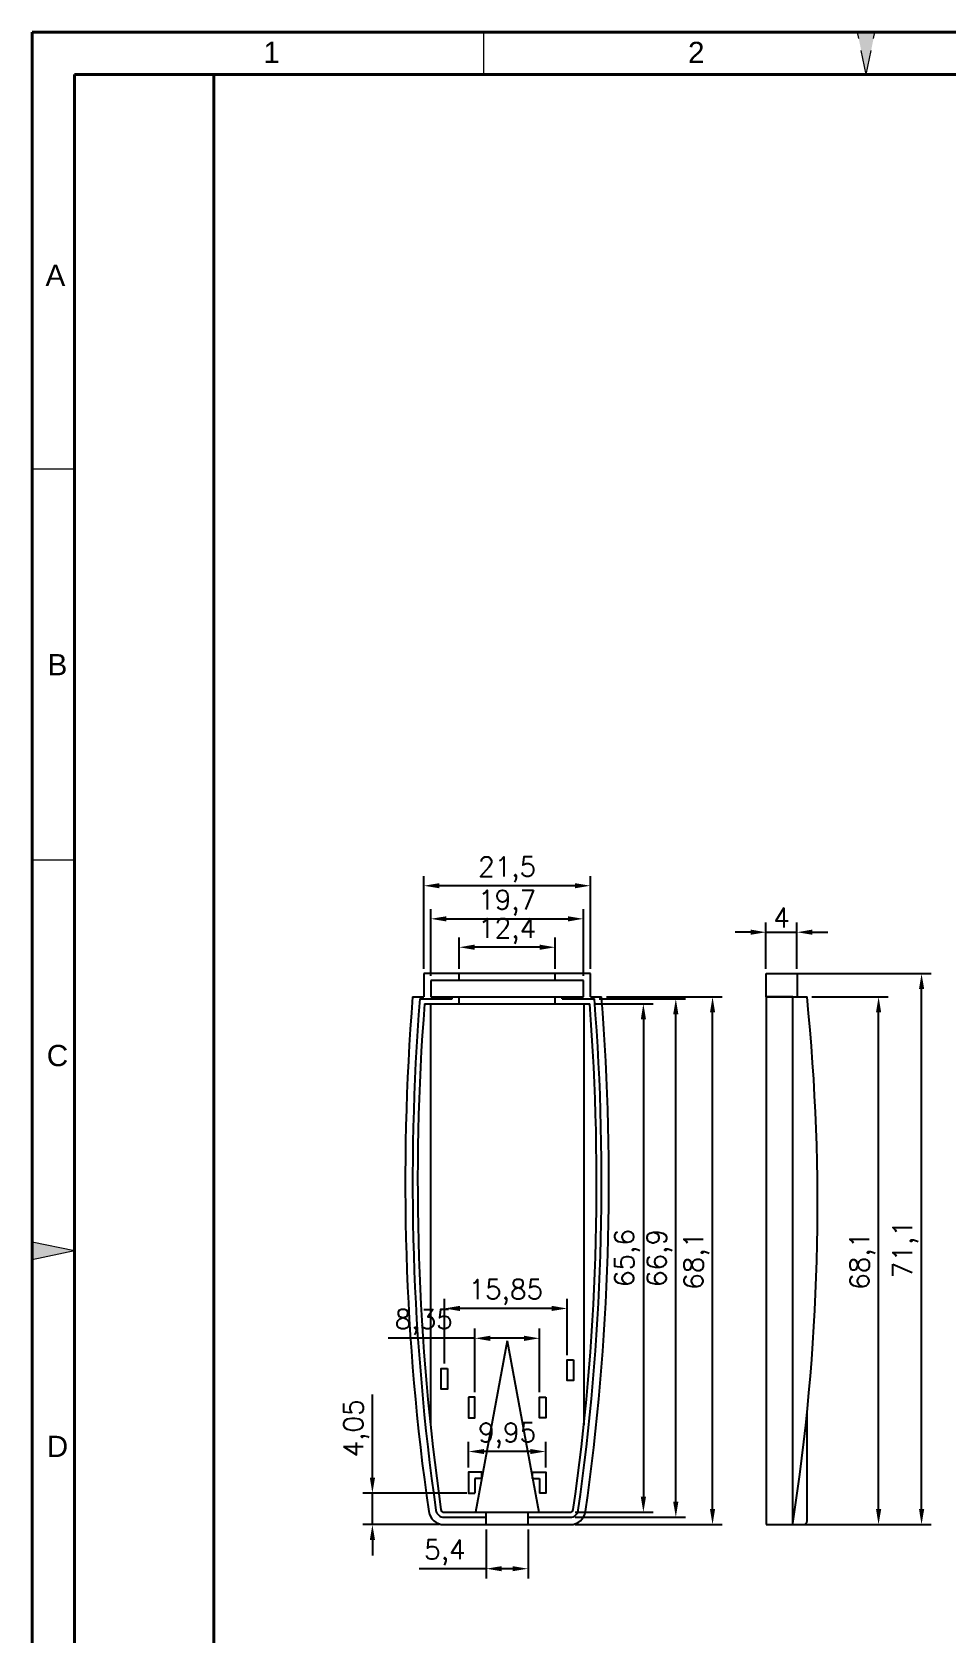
# Model space of a CAD drawing. Header units: millimetres. Extents: x 35339 to 35554, y -471 to -157.
# Drawn here: x 35338.7 to 35456.9, y -363.5 to -156.7 of the extents above; entities that cross this region are included whole.
import ezdxf
from ezdxf.enums import TextEntityAlignment as Align

# ---------------------------------------------------------------- set-up
doc = ezdxf.new("R2010")
doc.units = ezdxf.units.MM
doc.linetypes.add('ACAD_ISO10W100', pattern=[18, 12, -3, 0, -3])
doc.linetypes.add('HIDDEN2', pattern=[4.7625, 3.175, -1.5875])
for name, color, linetype, lineweight in [('dim', 82, 'Continuous', 9), ('图层1', 7, 'ACAD_ISO10W100', 15), ('图层4', 7, 'Continuous', 40), ('图层5', 7, 'HIDDEN2', 15)]:
    doc.layers.add(name, color=color, linetype=linetype, lineweight=lineweight)
doc.layers.add('尺寸线', color=7, linetype='Continuous')
doc.styles.get("Standard").update_dxf_attribs({"font": 'txt', "bigfont": 'gbcbig.shx'})
doc.styles.add('样式 3', font='arial.ttf', dxfattribs={"height": 3.8})
doc.dimstyles.new('ISO-25', dxfattribs={"dimtxt": 2.5, "dimasz": 2.5, "dimexe": 1.25, "dimexo": 0.625, "dimtad": 1, "dimtxsty": 'Standard', "dimcen": 2.5, "dimadec": 0, "dimazin": 0, "dimtfac": 1, "dimtmove": 0, "dimatfit": 3, "dimfxl": 0, "dimarcsym": 0})

# ---------------------------------------------------------------- blocks, each defined once
blk = doc.blocks.new('*D2739')
at = {"layer": 'Defpoints', "color": 0, "transparency": 16777216}
for p in [(35412.21, -281.19), (35426.53, -281.19), (35408.16, -349.29)]:
    blk.add_point(p, dxfattribs=at)
at = {"layer": 'dim', "color": 0, "lineweight": -2, "transparency": 16777216}
for p, q in [((35412.84, -281.19), (35427.78, -281.19)), ((35426.53, -347.29), (35426.53, -283.19)), ((35408.78, -349.29), (35427.78, -349.29))]:
    blk.add_line(p, q, dxfattribs=at)
at = {"layer": 'dim', "color": 0, "transparency": 16777216}
for points in [[(35426.2, -283.19), (35426.86, -283.19), (35426.53, -281.19)], [(35426.2, -347.29), (35426.86, -347.29), (35426.53, -349.29)]]:
    blk.add_solid(points, dxfattribs=at)
at = {"layer": 'dim', "color": 0, "transparency": 16777216, "insert": (35424.45, -315.24), "char_height": 2.5, "attachment_point": 5, "rotation": 90}
blk.add_mtext('68,1', dxfattribs=at)
blk = doc.blocks.new('*D2740')
at = {"layer": 'Defpoints', "color": 0, "transparency": 16777216}
for p in [(35411.28, -281.44), (35421.79, -281.44), (35408.16, -348.34)]:
    blk.add_point(p, dxfattribs=at)
at = {"layer": 'dim', "color": 0, "lineweight": -2, "transparency": 16777216}
for p, q in [((35411.9, -281.44), (35423.04, -281.44)), ((35421.79, -346.34), (35421.79, -283.44)), ((35408.78, -348.34), (35423.04, -348.34))]:
    blk.add_line(p, q, dxfattribs=at)
at = {"layer": 'dim', "color": 0, "transparency": 16777216}
for points in [[(35421.45, -283.44), (35422.12, -283.44), (35421.79, -281.44)], [(35421.45, -346.34), (35422.12, -346.34), (35421.79, -348.34)]]:
    blk.add_solid(points, dxfattribs=at)
at = {"layer": 'dim', "color": 0, "transparency": 16777216, "insert": (35419.7, -314.89), "char_height": 2.5, "attachment_point": 5, "rotation": 90}
blk.add_mtext('66,9', dxfattribs=at)
blk = doc.blocks.new('*D2741')
at = {"layer": 'Defpoints', "color": 0, "transparency": 16777216}
for p in [(35410.68, -282.09), (35408.16, -347.69), (35417.6, -347.69)]:
    blk.add_point(p, dxfattribs=at)
at = {"layer": 'dim', "color": 0, "lineweight": -2, "transparency": 16777216}
for p, q in [((35411.3, -282.09), (35418.85, -282.09)), ((35417.6, -284.09), (35417.6, -345.69)), ((35408.78, -347.69), (35418.85, -347.69))]:
    blk.add_line(p, q, dxfattribs=at)
at = {"layer": 'dim', "color": 0, "transparency": 16777216}
for points in [[(35417.27, -284.09), (35417.94, -284.09), (35417.6, -282.09)], [(35417.27, -345.69), (35417.94, -345.69), (35417.6, -347.69)]]:
    blk.add_solid(points, dxfattribs=at)
at = {"layer": 'dim', "color": 0, "transparency": 16777216, "insert": (35415.52, -314.89), "char_height": 2.5, "attachment_point": 5, "rotation": 90}
blk.add_mtext('65,6', dxfattribs=at)
blk = doc.blocks.new('*D2742')
at = {"layer": 'Defpoints', "color": 0, "transparency": 16777216}
for p in [(35391.91, -321.4), (35407.76, -328.04), (35391.91, -329.14)]:
    blk.add_point(p, dxfattribs=at)
at = {"layer": 'dim', "color": 0, "lineweight": -2, "transparency": 16777216}
for p, q in [((35391.91, -328.52), (35391.91, -320.15)), ((35407.76, -327.42), (35407.76, -320.15)), ((35405.76, -321.4), (35393.91, -321.4))]:
    blk.add_line(p, q, dxfattribs=at)
at = {"layer": 'dim', "color": 0, "transparency": 16777216}
for points in [[(35393.91, -321.06), (35393.91, -321.73), (35391.91, -321.4)], [(35405.76, -321.06), (35405.76, -321.73), (35407.76, -321.4)]]:
    blk.add_solid(points, dxfattribs=at)
at = {"layer": 'dim', "color": 0, "transparency": 16777216, "insert": (35399.84, -319.31), "char_height": 2.5, "attachment_point": 5}
blk.add_mtext('15,85', dxfattribs=at)
blk = doc.blocks.new('*D2743')
at = {"layer": 'Defpoints', "color": 0, "transparency": 16777216}
for p in [(35395.84, -325.25), (35395.84, -332.84), (35404.19, -332.84)]:
    blk.add_point(p, dxfattribs=at)
at = {"layer": 'dim', "color": 0, "lineweight": -2, "transparency": 16777216}
for p, q in [((35395.84, -332.22), (35395.84, -324)), ((35404.19, -332.22), (35404.19, -324)), ((35395.84, -325.25), (35384.67, -325.25)), ((35402.19, -325.25), (35397.84, -325.25))]:
    blk.add_line(p, q, dxfattribs=at)
at = {"layer": 'dim', "color": 0, "transparency": 16777216}
for points in [[(35397.84, -324.92), (35397.84, -325.59), (35395.84, -325.25)], [(35402.19, -324.92), (35402.19, -325.59), (35404.19, -325.25)]]:
    blk.add_solid(points, dxfattribs=at)
at = {"layer": 'dim', "color": 0, "transparency": 16777216, "insert": (35389.25, -323.17), "char_height": 2.5, "attachment_point": 5}
blk.add_mtext('8,35', dxfattribs=at)
blk = doc.blocks.new('*D2744')
at = {"layer": 'Defpoints', "color": 0, "transparency": 16777216}
for p in [(35395.04, -339.86), (35395.04, -342.54), (35404.99, -342.54)]:
    blk.add_point(p, dxfattribs=at)
at = {"layer": 'dim', "color": 0, "lineweight": -2, "transparency": 16777216}
for p, q in [((35395.04, -341.92), (35395.04, -338.61)), ((35404.99, -341.92), (35404.99, -338.61)), ((35402.99, -339.86), (35397.04, -339.86))]:
    blk.add_line(p, q, dxfattribs=at)
at = {"layer": 'dim', "color": 0, "transparency": 16777216}
for points in [[(35397.04, -339.53), (35397.04, -340.19), (35395.04, -339.86)], [(35402.99, -339.53), (35402.99, -340.19), (35404.99, -339.86)]]:
    blk.add_solid(points, dxfattribs=at)
at = {"layer": 'dim', "color": 0, "transparency": 16777216, "insert": (35400.01, -337.78), "char_height": 2.5, "attachment_point": 5}
blk.add_mtext('9,95', dxfattribs=at)
blk = doc.blocks.new('*D2745')
at = {"layer": 'Defpoints', "color": 0, "transparency": 16777216}
for p in [(35382.62, -345.24), (35395.44, -345.24), (35391.87, -349.29)]:
    blk.add_point(p, dxfattribs=at)
at = {"layer": 'dim', "color": 0, "lineweight": -2, "transparency": 16777216}
for p, q in [((35382.62, -343.24), (35382.62, -332.49)), ((35394.81, -345.24), (35381.37, -345.24)), ((35382.62, -349.29), (35382.62, -345.24)), ((35391.24, -349.29), (35381.37, -349.29)), ((35382.62, -351.29), (35382.62, -353.29))]:
    blk.add_line(p, q, dxfattribs=at)
at = {"layer": 'dim', "color": 0, "transparency": 16777216}
for points in [[(35382.29, -343.24), (35382.96, -343.24), (35382.62, -345.24)], [(35382.29, -351.29), (35382.96, -351.29), (35382.62, -349.29)]]:
    blk.add_solid(points, dxfattribs=at)
at = {"layer": 'dim', "color": 0, "transparency": 16777216, "insert": (35380.54, -336.87), "char_height": 2.5, "attachment_point": 5, "rotation": 90}
blk.add_mtext('4,05', dxfattribs=at)
blk = doc.blocks.new('*D2746')
at = {"layer": 'Defpoints', "color": 0, "transparency": 16777216}
for p in [(35397.31, -349.29), (35402.71, -349.29), (35397.31, -354.98)]:
    blk.add_point(p, dxfattribs=at)
at = {"layer": 'dim', "color": 0, "lineweight": -2, "transparency": 16777216}
for p, q in [((35397.31, -349.92), (35397.31, -356.23)), ((35402.71, -349.92), (35402.71, -356.23)), ((35397.31, -354.98), (35388.65, -354.98)), ((35400.71, -354.98), (35399.31, -354.98))]:
    blk.add_line(p, q, dxfattribs=at)
at = {"layer": 'dim', "color": 0, "transparency": 16777216}
for points in [[(35399.31, -354.65), (35399.31, -355.31), (35397.31, -354.98)], [(35400.71, -354.65), (35400.71, -355.31), (35402.71, -354.98)]]:
    blk.add_solid(points, dxfattribs=at)
at = {"layer": 'dim', "color": 0, "transparency": 16777216, "insert": (35391.98, -352.9), "char_height": 2.5, "attachment_point": 5}
blk.add_mtext('5,4', dxfattribs=at)
blk = doc.blocks.new('*D2747')
at = {"layer": 'Defpoints', "color": 0, "transparency": 16777216}
for p in [(35389.26, -266.85), (35389.26, -278.19), (35410.76, -278.19)]:
    blk.add_point(p, dxfattribs=at)
at = {"layer": 'dim', "color": 0, "lineweight": -2, "transparency": 16777216}
for p, q in [((35389.26, -277.57), (35389.26, -265.6)), ((35410.76, -277.57), (35410.76, -265.6)), ((35408.76, -266.85), (35391.26, -266.85))]:
    blk.add_line(p, q, dxfattribs=at)
at = {"layer": 'dim', "color": 0, "transparency": 16777216}
for points in [[(35391.26, -266.52), (35391.26, -267.18), (35389.26, -266.85)], [(35408.76, -266.52), (35408.76, -267.18), (35410.76, -266.85)]]:
    blk.add_solid(points, dxfattribs=at)
at = {"layer": 'dim', "color": 0, "transparency": 16777216, "insert": (35400.01, -264.77), "char_height": 2.5, "attachment_point": 5}
blk.add_mtext('21,5', dxfattribs=at)
blk = doc.blocks.new('*D2748')
at = {"layer": 'Defpoints', "color": 0, "transparency": 16777216}
for p in [(35393.81, -274.79), (35393.81, -278.19), (35406.21, -278.19)]:
    blk.add_point(p, dxfattribs=at)
at = {"layer": 'dim', "color": 0, "lineweight": -2, "transparency": 16777216}
for p, q in [((35393.81, -277.57), (35393.81, -273.54)), ((35404.21, -274.79), (35395.81, -274.79)), ((35406.21, -277.57), (35406.21, -273.54))]:
    blk.add_line(p, q, dxfattribs=at)
at = {"layer": 'dim', "color": 0, "transparency": 16777216}
for points in [[(35395.81, -274.45), (35395.81, -275.12), (35393.81, -274.79)], [(35404.21, -274.45), (35404.21, -275.12), (35406.21, -274.79)]]:
    blk.add_solid(points, dxfattribs=at)
at = {"layer": 'dim', "color": 0, "transparency": 16777216, "insert": (35400.01, -272.7), "char_height": 2.5, "attachment_point": 5}
blk.add_mtext('12,4', dxfattribs=at)
blk = doc.blocks.new('*D2749')
at = {"layer": 'Defpoints', "color": 0, "transparency": 16777216}
for p in [(35409.86, -271.12), (35390.16, -279.09), (35409.86, -279.09)]:
    blk.add_point(p, dxfattribs=at)
at = {"layer": 'dim', "color": 0, "lineweight": -2, "transparency": 16777216}
for p, q in [((35390.16, -278.47), (35390.16, -269.87)), ((35409.86, -278.47), (35409.86, -269.87)), ((35392.16, -271.12), (35407.86, -271.12))]:
    blk.add_line(p, q, dxfattribs=at)
at = {"layer": 'dim', "color": 0, "transparency": 16777216}
for points in [[(35392.16, -270.79), (35392.16, -271.46), (35390.16, -271.12)], [(35407.86, -270.79), (35407.86, -271.46), (35409.86, -271.12)]]:
    blk.add_solid(points, dxfattribs=at)
at = {"layer": 'dim', "color": 0, "transparency": 16777216, "insert": (35400.01, -269.04), "char_height": 2.5, "attachment_point": 5}
blk.add_mtext('19,7', dxfattribs=at)
blk = doc.blocks.new('*D2750')
at = {"layer": 'Defpoints', "color": 0, "transparency": 16777216}
for p in [(35437.43, -272.85), (35433.43, -278.19), (35437.43, -278.19)]:
    blk.add_point(p, dxfattribs=at)
at = {"layer": 'dim', "color": 0, "lineweight": -2, "transparency": 16777216}
for p, q in [((35431.43, -272.85), (35429.43, -272.85)), ((35433.43, -277.57), (35433.43, -271.6)), ((35433.43, -272.85), (35437.43, -272.85)), ((35437.43, -277.57), (35437.43, -271.6)), ((35439.43, -272.85), (35441.43, -272.85))]:
    blk.add_line(p, q, dxfattribs=at)
at = {"layer": 'dim', "color": 0, "transparency": 16777216}
for points in [[(35431.43, -272.51), (35431.43, -273.18), (35433.43, -272.85)], [(35439.43, -272.51), (35439.43, -273.18), (35437.43, -272.85)]]:
    blk.add_solid(points, dxfattribs=at)
at = {"layer": 'dim', "color": 0, "transparency": 16777216, "insert": (35435.43, -270.97), "char_height": 2.5, "attachment_point": 5}
blk.add_mtext('4', dxfattribs=at)
blk = doc.blocks.new('*D2751')
at = {"layer": 'Defpoints', "color": 0, "transparency": 16777216}
for p in [(35435.43, -278.19), (35453.51, -278.19), (35433.43, -349.29)]:
    blk.add_point(p, dxfattribs=at)
at = {"layer": 'dim', "color": 0, "lineweight": -2, "transparency": 16777216}
for p, q in [((35436.06, -278.19), (35454.76, -278.19)), ((35453.51, -347.29), (35453.51, -280.19)), ((35434.06, -349.29), (35454.76, -349.29))]:
    blk.add_line(p, q, dxfattribs=at)
at = {"layer": 'dim', "color": 0, "transparency": 16777216}
for points in [[(35453.18, -280.19), (35453.85, -280.19), (35453.51, -278.19)], [(35453.18, -347.29), (35453.85, -347.29), (35453.51, -349.29)]]:
    blk.add_solid(points, dxfattribs=at)
at = {"layer": 'dim', "color": 0, "transparency": 16777216, "insert": (35451.43, -313.74), "char_height": 2.5, "attachment_point": 5, "rotation": 90}
blk.add_mtext('71,1', dxfattribs=at)
blk = doc.blocks.new('*D2752')
at = {"layer": 'Defpoints', "color": 0, "transparency": 16777216}
for p in [(35438.73, -281.19), (35447.96, -281.19), (35433.43, -349.29)]:
    blk.add_point(p, dxfattribs=at)
at = {"layer": 'dim', "color": 0, "lineweight": -2, "transparency": 16777216}
for p, q in [((35439.36, -281.19), (35449.21, -281.19)), ((35447.96, -347.29), (35447.96, -283.19)), ((35434.06, -349.29), (35449.21, -349.29))]:
    blk.add_line(p, q, dxfattribs=at)
at = {"layer": 'dim', "color": 0, "transparency": 16777216}
for points in [[(35447.63, -283.19), (35448.3, -283.19), (35447.96, -281.19)], [(35447.63, -347.29), (35448.3, -347.29), (35447.96, -349.29)]]:
    blk.add_solid(points, dxfattribs=at)
at = {"layer": 'dim', "color": 0, "transparency": 16777216, "insert": (35445.88, -315.24), "char_height": 2.5, "attachment_point": 5, "rotation": 90}
blk.add_mtext('68,1', dxfattribs=at)

msp = doc.modelspace()

# ---------------------------------------------------------------- hatches: boundary and pattern name
at = {"layer": '图层1'}
msp.add_hatch(color=0, dxfattribs=at).paths.add_polyline_path([(35344.168, -313.979), (35338.686, -312.851), (35338.686, -315.107)])
at = {"layer": '图层5'}
msp.add_hatch(color=0, dxfattribs=at).paths.add_polyline_path([(35446.358, -162.175), (35445.229, -156.693), (35447.486, -156.693)])

# ---------------------------------------------------------------- linework, layer by layer
for p, q in [((35410.763, -278.195), (35389.263, -278.195)), ((35389.263, -278.195), (35389.263, -281.195)), ((35409.863, -279.095), (35390.163, -279.095)), ((35390.163, -279.095), (35390.163, -281.195)), ((35393.813, -279.095), (35393.813, -278.195)), ((35406.213, -279.095), (35406.213, -278.195)), ((35409.863, -281.195), (35409.863, -279.095)), ((35410.763, -281.195), (35410.763, -278.195)), ((35433.432, -281.195), (35433.432, -278.195)), ((35433.432, -278.195), (35437.432, -278.195)), ((35437.432, -278.195), (35437.432, -281.195)), ((35387.813, -281.195), (35389.263, -281.195)), ((35390.163, -281.195), (35409.863, -281.195)), ((35390.163, -281.195), (35409.863, -281.195)), ((35392.913, -281.445), (35392.913, -281.195)), ((35393.813, -282.095), (35393.813, -281.195)), ((35406.213, -282.095), (35406.213, -281.195)), ((35407.113, -281.445), (35407.113, -281.195)), ((35410.763, -281.195), (35412.213, -281.195)), ((35433.432, -281.195), (35433.432, -349.295)), ((35436.882, -281.195), (35433.432, -281.195)), ((35433.432, -281.195), (35438.732, -281.195)), ((35436.882, -349.295), (35436.882, -281.195)), ((35388.746, -281.445), (35392.913, -281.445)), ((35389.347, -282.095), (35410.678, -282.095)), ((35390.113, -282.095), (35390.113, -336.42)), ((35407.113, -281.445), (35411.279, -281.445)), ((35409.913, -282.095), (35409.913, -336.42)), ((35400.013, -325.595), (35395.935, -347.695)), ((35400.013, -325.595), (35404.09, -347.695)), ((35438.732, -348.795), (35438.734, -334.749)), ((35396.738, -343.345), (35395.838, -343.345)), ((35395.838, -343.345), (35395.838, -345.245)), ((35403.288, -343.345), (35404.188, -343.345)), ((35404.188, -343.345), (35404.188, -345.245)), ((35391.867, -347.695), (35408.158, -347.695)), ((35391.867, -348.345), (35397.313, -348.345)), ((35391.867, -349.295), (35408.158, -349.295)), ((35397.313, -349.295), (35397.313, -347.695)), ((35402.713, -349.295), (35402.713, -347.695)), ((35402.713, -348.345), (35408.158, -348.345)), ((35433.432, -349.295), (35436.882, -349.295)), ((35436.882, -349.295), (35438.232, -349.295))]:
    msp.add_line(p, q)
for points in [[(35408.563, -328.045), (35408.563, -330.695), (35407.763, -330.695), (35407.763, -328.045)], [(35392.313, -329.145), (35392.313, -331.795), (35391.513, -331.795), (35391.513, -329.145)], [(35395.038, -332.845), (35395.038, -335.495), (35395.838, -335.495), (35395.838, -332.845)], [(35404.988, -332.845), (35404.988, -335.495), (35404.188, -335.495), (35404.188, -332.845)]]:
    msp.add_lwpolyline(points, close=True)
for points in [[(35396.738, -343.345), (35396.738, -342.545), (35395.038, -342.545), (35395.038, -345.245), (35395.838, -345.245)], [(35403.288, -343.345), (35403.288, -342.545), (35404.988, -342.545), (35404.988, -345.245), (35404.188, -345.245)]]:
    msp.add_lwpolyline(points)
for centre, radius, start, end in [((35687.111, -305.066), 300.249, 175.43987, 188.13979), ((35112.914, -305.066), 300.249, 351.86021, 4.56013), ((35173.458, -307.981), 266.623, 351.11559, 5.76596), ((35687.111, -305.066), 299.299, 175.47338, 188.13979), ((35687.111, -305.066), 298.649, 175.58859, 188.13979), ((35112.914, -305.066), 298.649, 351.86021, 4.41141), ((35112.914, -305.066), 299.299, 351.86021, 4.52662), ((35391.867, -347.295), 1.05, 188.13979, 270), ((35391.867, -347.295), 0.4, 188.13979, 270), ((35408.158, -347.295), 0.4, 270, 351.86021), ((35408.158, -347.295), 1.05, 270, 351.86021), ((35391.867, -347.295), 2, 188.13979, 270), ((35408.158, -347.295), 2, 270, 351.86021), ((35438.232, -348.795), 0.5, 270, 359.99267)]:
    msp.add_arc(centre, radius, start, end)
at = {"layer": '图层1', "color": 0}
for p, q in [((35397.017, -162.175), (35397.017, -156.693)), ((35344.168, -213.105), (35338.686, -213.105)), ((35344.168, -263.542), (35338.686, -263.542)), ((35344.168, -313.979), (35338.686, -312.851)), ((35344.168, -313.979), (35338.686, -315.107))]:
    msp.add_line(p, q, dxfattribs=at)
at = {"layer": '图层4', "color": 0}
msp.add_line((35362.163, -465.783), (35362.163, -162.175), dxfattribs=at)
at = {"layer": '图层5', "color": 0}
for q in [(35445.229, -156.693), (35447.486, -156.693)]:
    msp.add_line((35446.358, -162.175), q, dxfattribs=at)
at = {"layer": '尺寸线', "color": 0, "lineweight": 40}
for p, q in [((35338.686, -156.693), (35554.029, -156.693)), ((35338.686, -156.693), (35338.686, -471.265)), ((35344.168, -162.175), (35548.547, -162.175)), ((35344.168, -162.175), (35344.168, -465.783))]:
    msp.add_line(p, q, dxfattribs=at)

# ---------------------------------------------------------------- texts
at = {"layer": '图层1', "color": 0, "style": '样式 3'}
for s, p in [('B', (35341.966, -238.324)), ('C', (35341.966, -288.76)), ('D', (35341.966, -339.197))]:
    msp.add_text(s, height=2.741, dxfattribs=at).set_placement(p, align=Align.MIDDLE)
at = {"layer": '图层5', "color": 0, "style": '样式 3'}
for s, p in [('1', (35369.606, -159.301)), ('2', (35424.429, -159.301)), ('A', (35341.7, -188.086))]:
    msp.add_text(s, height=2.741, dxfattribs=at).set_placement(p, align=Align.MIDDLE)

# ---------------------------------------------------------------- dimensions: what is measured, and where the dimension line sits
at = {"layer": 'dim'}
for base, p1, p2, picture, middle in [((35389.263, -266.851), (35410.763, -278.195), (35389.263, -278.195), '*D2747', (35400.013, -264.768)), ((35409.863, -271.124), (35390.163, -279.095), (35409.863, -279.095), '*D2749', (35400.013, -269.04)), ((35437.432, -272.847), (35433.432, -278.195), (35437.432, -278.195), '*D2750', (35435.432, -270.972)), ((35393.813, -274.786), (35406.213, -278.195), (35393.813, -278.195), '*D2748', (35400.013, -272.702)), ((35391.913, -321.396), (35407.763, -328.045), (35391.913, -329.145), '*D2742', (35399.838, -319.313)), ((35395.838, -325.252), (35404.188, -332.845), (35395.838, -332.845), '*D2743', (35389.254, -323.169)), ((35395.038, -339.859), (35404.988, -342.545), (35395.038, -342.545), '*D2744', (35400.013, -337.775)), ((35397.313, -354.979), (35402.713, -349.295), (35397.313, -349.295), '*D2746', (35391.979, -352.896))]:
    dim = msp.add_linear_dim(base=base, p1=p1, p2=p2, dimstyle='ISO-25', override={"dimasz": 2}, dxfattribs=at)
    dim.commit()
    dim.dimension.update_dxf_attribs({"geometry": picture, "text_midpoint": middle})
for base, p1, p2, picture, middle in [((35453.515, -278.195), (35433.432, -349.295), (35435.432, -278.195), '*D2751', (35451.431, -313.745)), ((35426.528, -281.195), (35408.158, -349.295), (35412.213, -281.195), '*D2739', (35424.445, -315.245)), ((35447.962, -281.195), (35433.432, -349.295), (35438.732, -281.195), '*D2752', (35445.879, -315.245)), ((35421.788, -281.445), (35408.158, -348.345), (35411.279, -281.445), '*D2740', (35419.705, -314.895)), ((35417.602, -347.695), (35410.678, -282.095), (35408.158, -347.695), '*D2741', (35415.519, -314.895)), ((35382.625, -345.245), (35391.867, -349.295), (35395.438, -345.245), '*D2745', (35380.541, -336.87))]:
    dim = msp.add_linear_dim(base=base, p1=p1, p2=p2, angle=90, dimstyle='ISO-25', override={"dimasz": 2}, dxfattribs=at)
    dim.commit()
    dim.dimension.update_dxf_attribs({"geometry": picture, "text_midpoint": middle})

doc.saveas('drawing.dxf')
